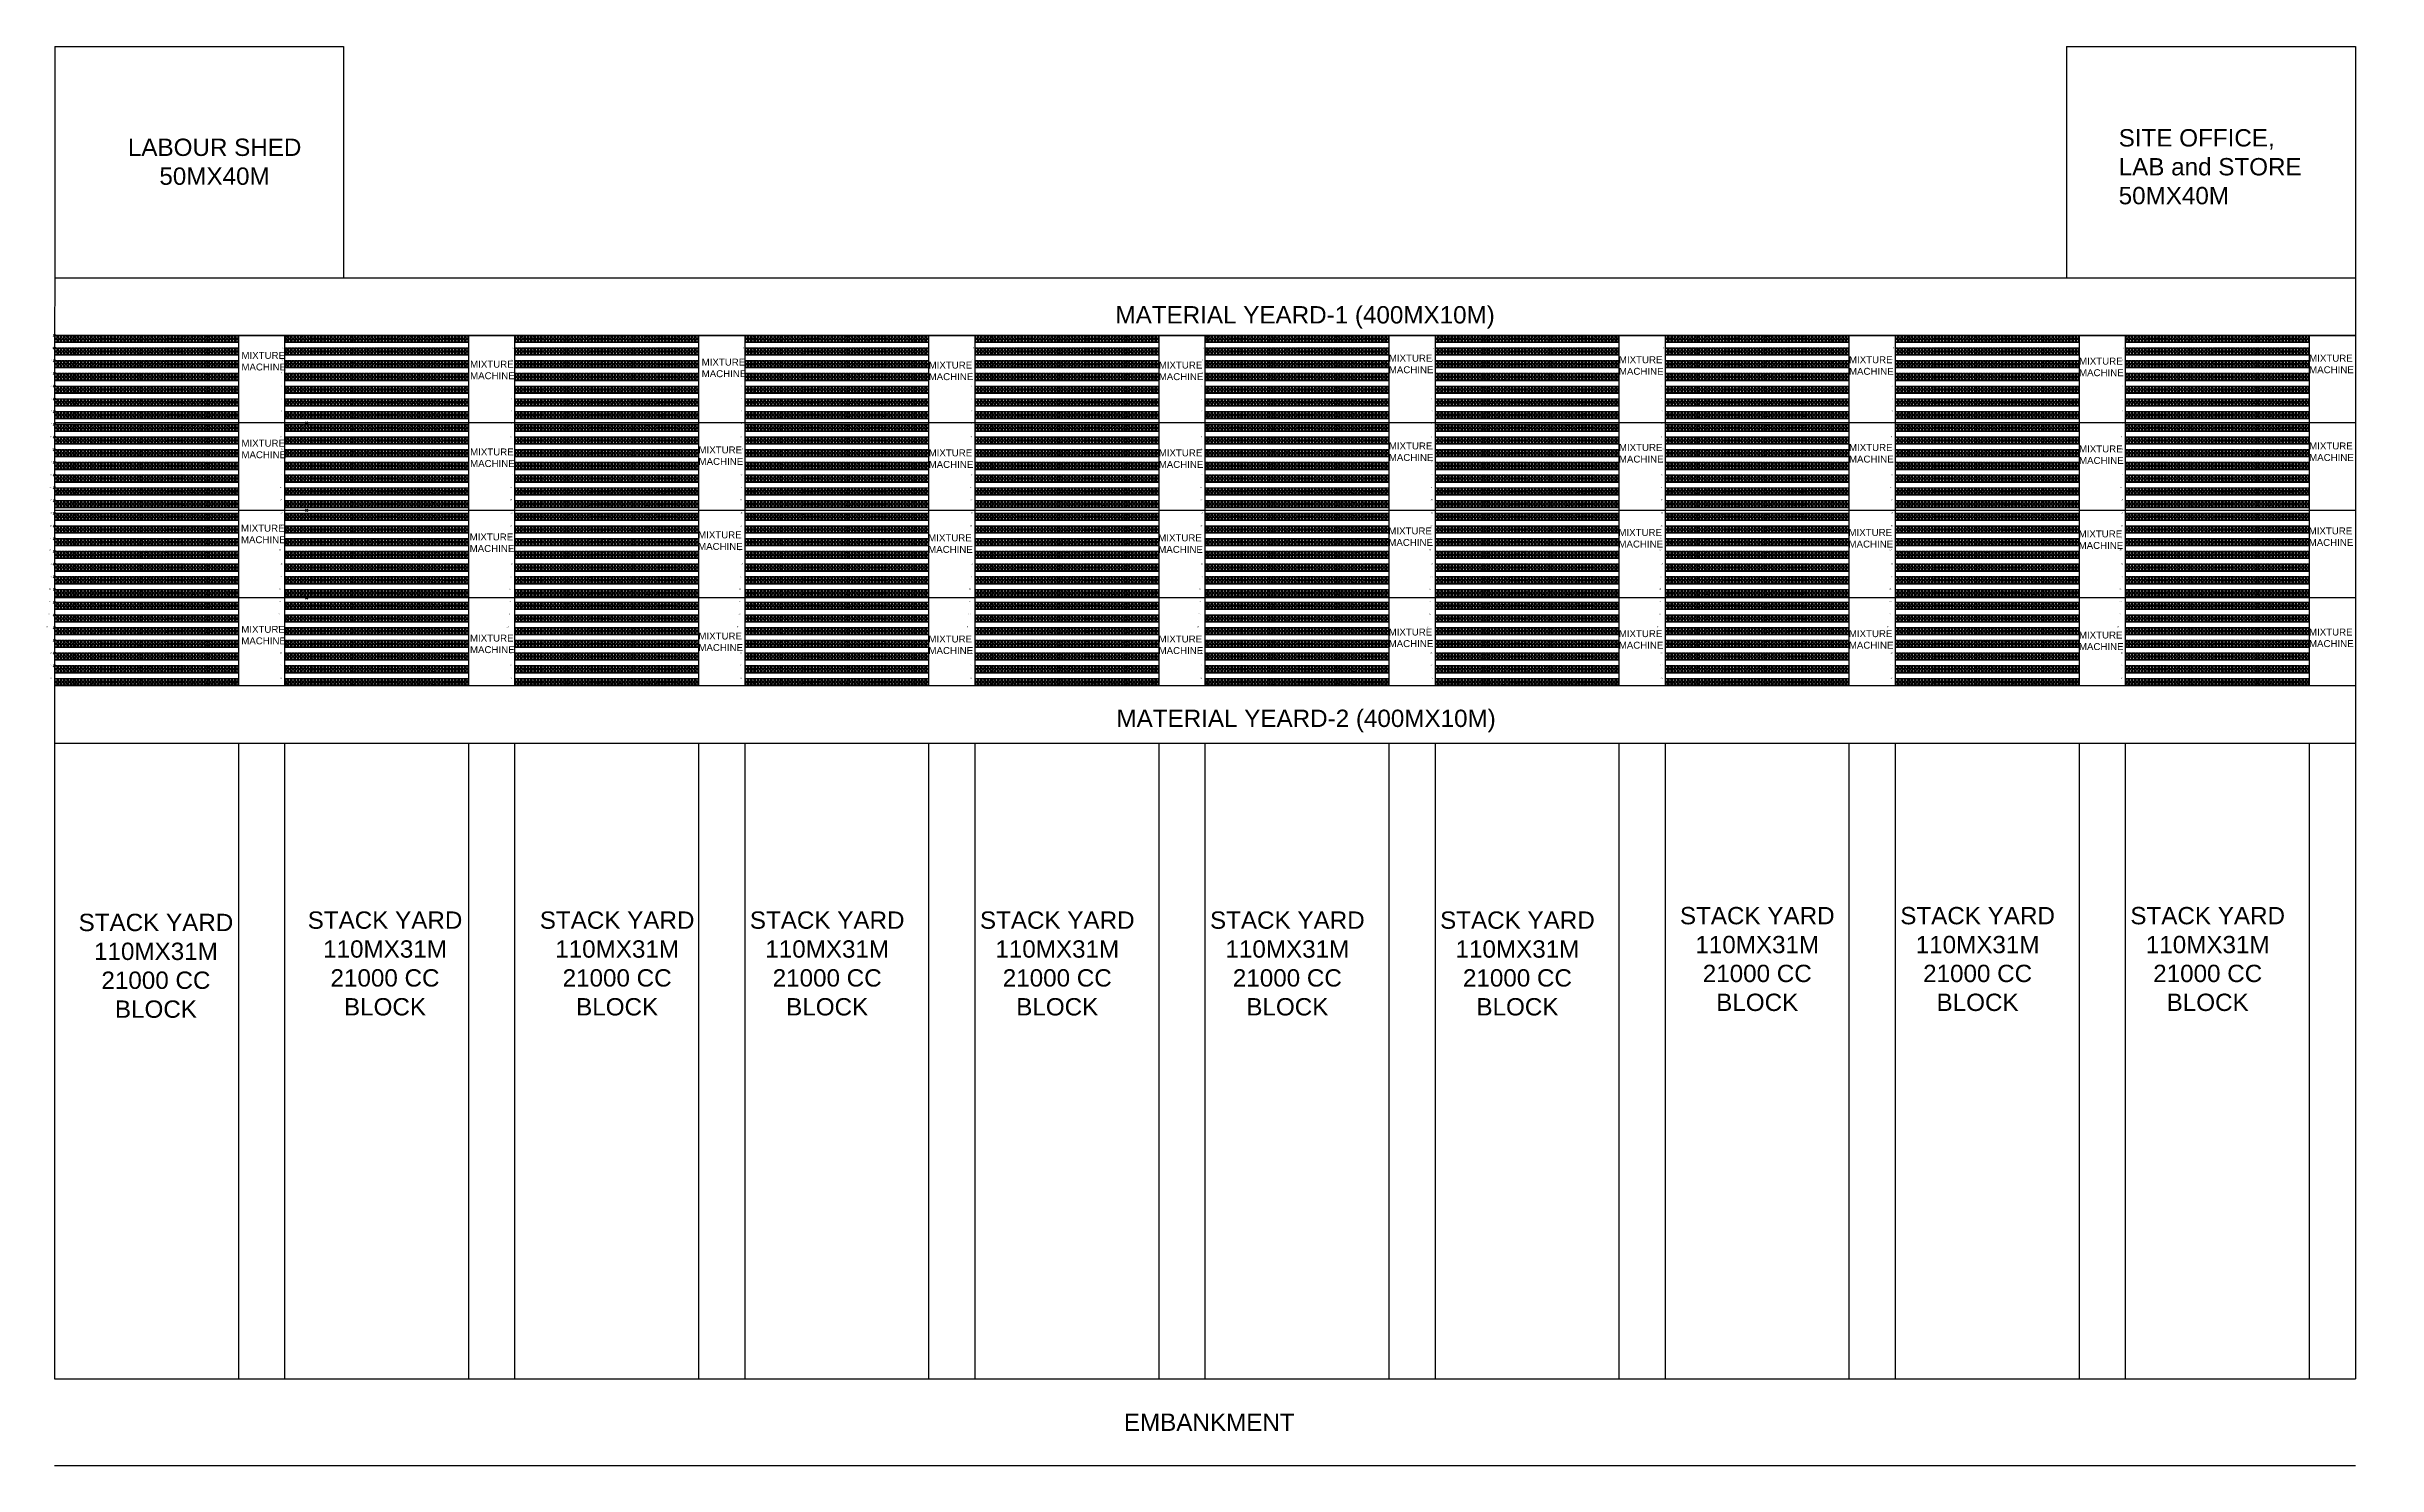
# Model space of a CAD drawing. Header units: inches. Extents: x 0 to 906293484, y -2200 to 1199303947.
# Drawn here: x 905889956 to 906293484, y 1199058382 to 1199303947 of the extents above.
import ezdxf

# ---------------------------------------------------------------- set-up
doc = ezdxf.new("R2010")
doc.units = ezdxf.units.IN
doc.header["$MEASUREMENT"] = 0
doc.header["$PDMODE"] = 3
doc.header["$PDSIZE"] = 200
doc.layers.add('Forma Boundary', color=180, linetype='Continuous')
doc.layers.add('Formwalk', color=240, linetype='Continuous')
doc.styles.get("Standard").update_dxf_attribs({"font": 'arial.ttf'})

# ---------------------------------------------------------------- blocks, each defined once
blk = doc.blocks.new('Formwork')
blk.add_lwpolyline([(240, 240), (-240, 240), (-240, -240), (240, -240)], close=True)
blk.add_lwpolyline([(200, 200), (-200, 200), (-200, -200), (200, -200), (200, 200)])
blk = doc.blocks.new('*U32')
blk.add_blockref('Formwork', (0, 0))
blk = doc.blocks.new('*U33')
at = {"color": 0, "linetype": 'ByBlock', "lineweight": -2, "transparency": 16777216}
for p in [(0, 0), (580, 0), (1160, 0), (1740, 0), (2320, 0), (2900, 0), (3480, 0), (4060, 0), (4640, 0), (5220, 0), (5800, 0), (6380, 0), (6960, 0), (7540, 0), (8120, 0), (8700, 0), (9280, 0), (9860, 0), (10440, 0), (11020, 0), (11600, 0), (12180, 0), (12760, 0), (13340, 0), (13920, 0), (14500, 0), (15080, 0), (15660, 0), (16240, 0), (16820, 0), (17400, 0), (17980, 0), (18560, 0), (19140, 0), (19720, 0), (20300, 0), (20880, 0), (21460, 0), (22040, 0), (22620, 0), (23200, 0), (23780, 0), (24360, 0), (24940, 0), (25520, 0), (26100, 0), (26680, 0), (27260, 0), (27840, 0), (28420, 0), (29000, 0), (29580, 0), (30160, 0), (30740, 0), (31320, 0)]:
    blk.add_blockref('*U32', p, dxfattribs=at)
blk = doc.blocks.new('Formwork Row')
blk.add_blockref('*U33', (275, -275))
for s, p in [('1', (232, -283)), ('2', (835, -284)), ('3', (1399, -291)), ('4', (1967, -280)), ('5', (2512, -299)), ('6', (3142, -291)), ('7', (3686, -312)), ('8', (4275, -327)), ('9', (4835, -320)), ('10', (5456, -334)), ('11', (5982, -323)), ('12', (6595, -312)), ('13', (7187, -294)), ('14', (7756, -294)), ('15', (8356, -323)), ('16', (8940, -317)), ('17', (9507, -312)), ('18', (10078, -308)), ('19', (10657, -323)), ('20', (11288, -312)), ('21', (11847, -345)), ('22', (12410, -327)), ('23', (12956, -274)), ('24', (13590, -298)), ('25', (14122, -319)), ('26', (14717, -308)), ('27', (15289, -293)), ('28', (15890, -289)), ('29', (16467, -279)), ('30', (17052, -303)), ('31', (17612, -285)), ('32', (18199, -303)), ('33', (18773, -290)), ('34', (19330, -282)), ('35', (19896, -291)), ('36', (20533, -303)), ('37', (21074, -291)), ('38', (21682, -280)), ('39', (22222, -307)), ('40', (22843, -295)), ('41', (23397, -301)), ('42', (23969, -297)), ('43', (24573, -303)), ('44', (25153, -291)), ('45', (25733, -344)), ('46', (26318, -284)), ('47', (26903, -284)), ('48', (27500, -306)), ('49', (28080, -297)), ('50', (28620, -315)), ('51', (29221, -285)), ('52', (29830, -305)), ('53', (30369, -298)), ('54', (30927, -313)), ('55', (31512, -296))]:
    blk.add_text(s, height=100).set_placement(p)
blk = doc.blocks.new('Formwork_cell_with_walkway2')
for p, q in [((0, -1200), (31835, -1200)), ((0, -1200), (31835, -1200)), ((0, -2200), (31835, -2200))]:
    blk.add_line(p, q)
at = {"layer": 'Forma Boundary'}
for p, q in [((0, 0), (31835, 0)), ((0, 0), (0, -2200)), ((31835, 0), (31835, -2200)), ((0, -1200), (31835, -1200))]:
    blk.add_line(p, q, dxfattribs=at)
at = {"layer": 'Formwalk'}
for p in [(0, 0), (0, -650)]:
    blk.add_blockref('Formwork Row', p, dxfattribs=at)
blk = doc.blocks.new('Casting Yard')
for p, q in [((0, 60600), (0, 0)), ((0, 60600), (39835, 60600)), ((31835, 60600), (31835, 0)), ((31835, 60600), (31835, 0)), ((39835, 60600), (39835, 0)), ((39835, 45450), (0, 45450)), ((39835, 30300), (0, 30300)), ((39835, 15150), (0, 15150)), ((0, 4400), (31835, 4400)), ((0, 0), (35650, 0)), ((0, 0), (39835, 0))]:
    blk.add_line(p, q)
for p in [(0, 60600), (0, 58400), (0, 56200), (0, 54000), (0, 51800), (0, 49600), (0, 47400), (0, 45200), (43650, 45450), (0, 43000), (0, 40800), (0, 38600), (0, 36400), (0, 34200), (0, 32000), (0, 29800), (43650, 30300), (0, 27600), (0, 25400), (0, 23200), (0, 21000), (0, 18800), (0, 16600), (0, 14400), (0, 12200), (43650, 15150), (0, 10000), (0, 7800), (0, 5600), (0, 3400)]:
    blk.add_point(p)
at = {"layer": 'Forma Boundary'}
for p, q in [((0, 1200), (31835, 1200)), ((0, 1200), (0, 0)), ((0, 0), (35650, 0))]:
    blk.add_line(p, q, dxfattribs=at)
for p in [(0, 60600), (0, 58400), (0, 56200), (0, 54000), (0, 51800), (0, 49600), (0, 47400), (0, 45200), (0, 43000), (0, 40800), (0, 38600), (0, 36400), (0, 34200), (0, 32000), (0, 29800), (0, 27600), (0, 25400), (0, 23200), (0, 21000), (0, 18800), (0, 16600), (0, 14400), (0, 12200), (0, 10000), (0, 7800), (0, 5600), (0, 3400)]:
    blk.add_blockref('Formwork_cell_with_walkway2', p)
at = {"layer": 'Formwalk'}
for p in [(0, 1200), (0, 550)]:
    blk.add_blockref('Formwork Row', p, dxfattribs=at)
for s, p in [('1', (-339, 60535)), ('2', (-339, 58372)), ('4', (-594, 54029)), ('3', (-541, 56213)), ('5', (-653, 51762)), ('6', (-646, 49515)), ('8', (-636, 45226)), ('7', (-596, 47342)), ('9', (-710, 42952)), ('10', (-617, 40807)), ('12', (-710, 36348)), ('11', (-690, 38600)), ('13', (-838, 34160)), ('14', (-752, 32057)), ('15', (-700, 29799)), ('17', (-925, 25389)), ('16', (-773, 27554)), ('18', (-973, 23402)), ('19', (-672, 20968)), ('21', (-978, 16592)), ('20', (-762, 18701)), ('23', (-1078, 12217)), ('22', (-975, 14411)), ('24', (-1378, 10073)), ('26', (-774, 5513)), ('27', (-774, 3395)), ('28', (-774, 1113))]:
    blk.add_text(s, height=200).set_placement(p)

msp = doc.modelspace()

# ---------------------------------------------------------------- linework, layer by layer
at = {"layer": 'Defpoints'}
for p, q in [((905891354, 1199303947), (905941354, 1199303947)), ((905891354, 1199303947), (905891354, 1199263947)), ((905941354, 1199303947), (905941354, 1199263947)), ((906239669, 1199303947), (906239669, 1199263947)), ((906239669, 1199303947), (906289669, 1199303947)), ((906289669, 1199303947), (906289669, 1199263947)), ((905891354, 1199263947), (905891319, 1199253982)), ((905891354, 1199263947), (906289669, 1199263947)), ((906289669, 1199263947), (906289669, 1199253947)), ((905891354, 1199253947), (906289669, 1199253947)), ((905891319, 1199193382), (906289669, 1199193382)), ((905891319, 1199193382), (905891319, 1199073382)), ((906289669, 1199193382), (906289669, 1199073382)), ((905891319, 1199183382), (906289669, 1199183382)), ((905923154, 1199183382), (905923154, 1199073382)), ((905931154, 1199183382), (905931154, 1199073382)), ((905962989, 1199183382), (905962989, 1199073382)), ((905970989, 1199183382), (905970989, 1199073382)), ((906002824, 1199183382), (906002824, 1199073382)), ((906010824, 1199183382), (906010824, 1199073382)), ((906042659, 1199183382), (906042659, 1199073382)), ((906050659, 1199183382), (906050659, 1199073382)), ((906082494, 1199183382), (906082494, 1199073382)), ((906090494, 1199183382), (906090494, 1199073382)), ((906122329, 1199183382), (906122329, 1199073382)), ((906130329, 1199183382), (906130329, 1199073382)), ((906162164, 1199183382), (906162164, 1199073382)), ((906170164, 1199183382), (906170164, 1199073382)), ((906201999, 1199183382), (906201999, 1199073382)), ((906209999, 1199183382), (906209999, 1199073382)), ((906241834, 1199183382), (906241834, 1199073382)), ((906249834, 1199183382), (906249834, 1199073382)), ((906281669, 1199183382), (906281669, 1199073382)), ((905891319, 1199073382), (906289669, 1199073382)), ((905891319, 1199058382), (906289669, 1199058382))]:
    msp.add_line(p, q, dxfattribs=at)

# ---------------------------------------------------------------- block references
msp.add_blockref('Casting Yard', (905891319, 1199193382))
for p in [(905931154, 1199193382), (905970989, 1199193382), (906010824, 1199193382), (906050659, 1199193382), (906090494, 1199193382), (906130329, 1199193382), (906170164, 1199193382), (906209999, 1199193382), (906249834, 1199193382)]:
    msp.add_blockref('Casting Yard', p, dxfattribs=at)

# ---------------------------------------------------------------- texts
for s, p in [('MATERIAL YEARD-1 (400MX10M)', (906075011, 1199256030)), ('MATERIAL YEARD-2 (400MX10M)', (906075180, 1199186185)), ('EMBANKMENT', (906076462, 1199064345))]:
    msp.add_text(s, height=3000, dxfattribs=at).set_placement(p)
for s, width, heights, insert, char_height, attachment_point in [('\\pi3950.12469;LABOUR SHED\\P\\pi9401.69359;50MX40M', 37413.21, [14020], (905900076, 1199288027), 3000, 1), ('SITE OFFICE,\\PLAB and STORE\\P50MX40M  ', 32606.29, [19127], (906248696, 1199289661), 3000, 1), ('MIXTURE \\PMACHINE', 4448.12, [0], (905923681, 1199251097), 1200, 1), ('MIXTURE \\PMACHINE', 4448.12, [0], (906122329, 1199250622), 1200, 1), ('MIXTURE \\PMACHINE', 4448.12, [0], (906162164, 1199250347), 1200, 1), ('MIXTURE \\PMACHINE', 4448.12, [0], (906201999, 1199250347), 1200, 1), ('MIXTURE \\PMACHINE', 4448.12, [0], (906281669, 1199250622), 1200, 1), ('MIXTURE \\PMACHINE', 4448.12, [0], (905963274, 1199249580), 1200, 1), ('MIXTURE \\PMACHINE', 4448.12, [0], (906003365, 1199249937), 1200, 1), ('MIXTURE \\PMACHINE', 4448.12, [0], (906042659, 1199249422), 1200, 1), ('MIXTURE \\PMACHINE', 4448.12, [0], (906082494, 1199249422), 1200, 1), ('MIXTURE \\PMACHINE', 4448.12, [0], (906241834, 1199250107), 1200, 1), ('MIXTURE \\PMACHINE', 4448.12, [0], (905923681, 1199235907), 1200, 1), ('MIXTURE \\PMACHINE', 4448.12, [0], (905963274, 1199234390), 1200, 1), ('MIXTURE \\PMACHINE', 4448.12, [0], (906002824, 1199234747), 1200, 1), ('MIXTURE \\PMACHINE', 4448.12, [0], (906042659, 1199234232), 1200, 1), ('MIXTURE \\PMACHINE', 4448.12, [0], (906082494, 1199234232), 1200, 1), ('MIXTURE \\PMACHINE', 4448.12, [0], (906122329, 1199235432), 1200, 1), ('MIXTURE \\PMACHINE', 4448.12, [0], (906162164, 1199235157), 1200, 1), ('MIXTURE \\PMACHINE', 4448.12, [0], (906201999, 1199235157), 1200, 1), ('MIXTURE \\PMACHINE', 4448.12, [0], (906241834, 1199234917), 1200, 1), ('MIXTURE \\PMACHINE', 4448.12, [0], (906281669, 1199235432), 1200, 1), ('MIXTURE \\PMACHINE', 4448.12, [0], (905923602, 1199221199), 1200, 1), ('MIXTURE \\PMACHINE', 4448.12, [0], (905963195, 1199219682), 1200, 1), ('MIXTURE \\PMACHINE', 4448.12, [0], (906002745, 1199220040), 1200, 1), ('MIXTURE \\PMACHINE', 4448.12, [0], (906042580, 1199219525), 1200, 1), ('MIXTURE \\PMACHINE', 4448.12, [0], (906082415, 1199219525), 1200, 1), ('MIXTURE \\PMACHINE', 4448.12, [0], (906122250, 1199220725), 1200, 1), ('MIXTURE \\PMACHINE', 4448.12, [0], (906162085, 1199220450), 1200, 1), ('MIXTURE \\PMACHINE', 4448.12, [0], (906201920, 1199220450), 1200, 1), ('MIXTURE \\PMACHINE', 4448.12, [0], (906241755, 1199220210), 1200, 1), ('MIXTURE \\PMACHINE', 4448.12, [0], (906281590, 1199220725), 1200, 1), ('MIXTURE \\PMACHINE', 4448.12, [0], (905923655, 1199203691), 1200, 1), ('MIXTURE \\PMACHINE', 4448.12, [0], (905963249, 1199202174), 1200, 1), ('MIXTURE \\PMACHINE', 4448.12, [0], (906002799, 1199202531), 1200, 1), ('MIXTURE \\PMACHINE', 4448.12, [0], (906042634, 1199202016), 1200, 1), ('MIXTURE \\PMACHINE', 4448.12, [0], (906082469, 1199202016), 1200, 1), ('MIXTURE \\PMACHINE', 4448.12, [0], (906122304, 1199203216), 1200, 1), ('MIXTURE \\PMACHINE', 4448.12, [0], (906162139, 1199202941), 1200, 1), ('MIXTURE \\PMACHINE', 4448.12, [0], (906201974, 1199202941), 1200, 1), ('MIXTURE \\PMACHINE', 4448.12, [0], (906241809, 1199202701), 1200, 1), ('MIXTURE \\PMACHINE', 4448.12, [0], (906281644, 1199203216), 1200, 1), ('STACK YARD\\P110MX31M\\P21000 CC BLOCK', 28543.88, [0], (905908882, 1199144833), 3000, 5), ('STACK YARD\\P110MX31M\\P21000 CC BLOCK', 28543.88, [0], (905948543, 1199145237), 3000, 5), ('STACK YARD\\P110MX31M\\P21000 CC BLOCK', 28543.88, [0], (905988729, 1199145237), 3000, 5), ('STACK YARD\\P110MX31M\\P21000 CC BLOCK', 28543.88, [0], (906025096, 1199145237), 3000, 5), ('STACK YARD\\P110MX31M\\P21000 CC BLOCK', 28543.88, [0], (906064931, 1199145237), 3000, 5), ('STACK YARD\\P110MX31M\\P21000 CC BLOCK', 28543.88, [0], (906104766, 1199145237), 3000, 5), ('STACK YARD\\P110MX31M\\P21000 CC BLOCK', 28543.88, [0], (906144601, 1199145237), 3000, 5), ('STACK YARD\\P110MX31M\\P21000 CC BLOCK', 28543.88, [0], (906186121, 1199146012), 3000, 5), ('STACK YARD\\P110MX31M\\P21000 CC BLOCK', 28543.88, [0], (906224271, 1199146012), 3000, 5), ('STACK YARD\\P110MX31M\\P21000 CC BLOCK', 28543.88, [0], (906264106, 1199146012), 3000, 5)]:
    msp.add_mtext_dynamic_manual_height_columns(s, width=width, gutter_width=7500, heights=heights, dxfattribs=dict(at, insert=insert, char_height=char_height, attachment_point=attachment_point))

doc.saveas('drawing.dxf')
